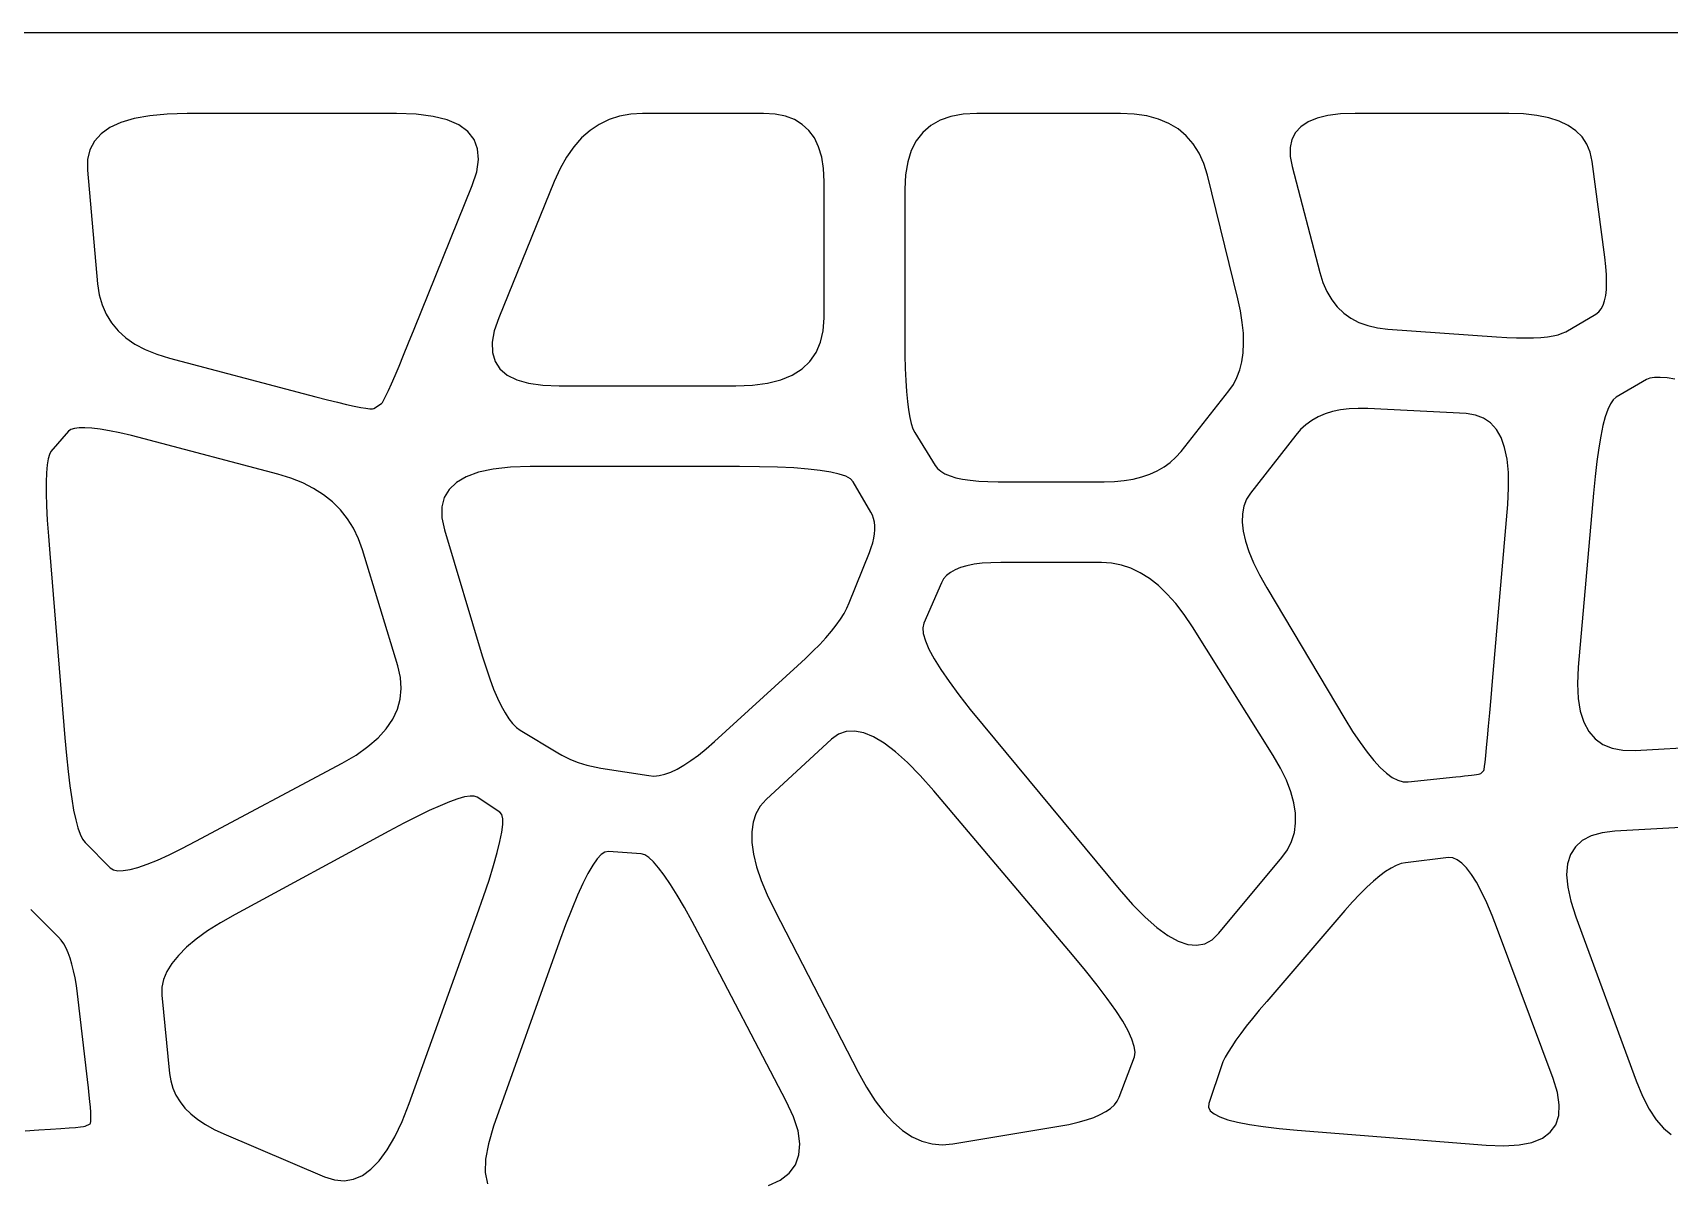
# Model space of a CAD drawing. Header units: millimetres. Extents: x -39 to 1165, y -35 to 718.
# Drawn here: x 555.1 to 879.5, y 490.2 to 718 of the extents above; entities that cross this region are included whole.
import ezdxf

# ---------------------------------------------------------------- set-up
doc = ezdxf.new("R2010")
doc.units = ezdxf.units.MM

msp = doc.modelspace()

# ---------------------------------------------------------------- linework, layer by layer
at = {"color": 7, "linetype": 'Continuous'}
for p, q in [((1165, 718), (-39, 718)), ((575.257507, 700.987488), (572.630005, 700.200012)), ((578.320007, 701.549988), (575.257507, 700.987488)), ((581.817505, 701.887512), (578.320007, 701.549988)), ((585.75, 702), (581.817505, 701.887512)), ((627.25, 702), (585.75, 702)), ((631.13501, 701.857483), (627.25, 702)), ((634.48999, 701.429993), (631.13501, 701.857483)), ((637.315002, 700.717468), (634.48999, 701.429993)), ((639.609985, 699.719971), (637.315002, 700.717468)), ((669.38501, 700.785034), (667.440002, 699.839966)), ((671.459961, 701.460022), (669.38501, 700.785034)), ((673.664978, 701.86499), (671.459961, 701.460022)), ((676, 702), (673.664978, 701.86499)), ((700, 702), (676, 702)), ((702.280029, 701.86499), (700, 702)), ((704.320007, 701.460022), (702.280029, 701.86499)), ((706.119995, 700.785034), (704.320007, 701.460022)), ((707.679993, 699.839966), (706.119995, 700.785034)), ((737.119995, 701.400024), (734.982483, 700.650024)), ((739.54248, 701.849976), (737.119995, 701.400024)), ((742.25, 702), (739.54248, 701.849976)), ((770.75, 702), (742.25, 702)), ((773.487488, 701.877502), (770.75, 702)), ((776, 701.51001), (773.487488, 701.877502)), ((778.287537, 700.897522), (776, 701.51001)), ((780.350037, 700.039978), (778.287537, 700.897522)), ((809.719971, 701.054993), (807.929993, 700.320007)), ((811.869995, 701.580017), (809.719971, 701.054993)), ((814.380005, 701.89502), (811.869995, 701.580017)), ((817.25, 702), (814.380005, 701.89502)), ((847.75, 702), (817.25, 702)), ((850.660034, 701.905029), (847.75, 702)), ((853.289978, 701.619995), (850.660034, 701.905029)), ((855.640015, 701.14502), (853.289978, 701.619995)), ((857.709961, 700.47998), (855.640015, 701.14502)), ((568.679993, 697.950012), (567.357483, 696.487488)), ((570.4375, 699.1875), (568.679993, 697.950012)), ((572.630005, 700.200012), (570.4375, 699.1875)), ((641.375, 698.4375), (639.609985, 699.719971)), ((642.609985, 696.869995), (641.375, 698.4375)), ((665.625, 698.625), (663.940002, 697.140015)), ((667.440002, 699.839966), (665.625, 698.625)), ((709, 698.625), (707.679993, 699.839966)), ((710.080017, 697.140015), (709, 698.625)), ((731.5625, 698.25), (730.280029, 696.599976)), ((733.130005, 699.599976), (731.5625, 698.25)), ((734.982483, 700.650024), (733.130005, 699.599976)), ((782.1875, 698.9375), (780.350037, 700.039978)), ((783.799988, 697.590027), (782.1875, 698.9375)), ((785.1875, 695.997498), (783.799988, 697.590027)), ((805.429993, 698.220032), (804.719971, 696.855042)), ((806.5, 699.375), (805.429993, 698.220032)), ((807.929993, 700.320007), (806.5, 699.375)), ((859.5, 699.625), (857.709961, 700.47998)), ((861.01001, 698.580017), (859.5, 699.625)), ((862.23999, 697.344971), (861.01001, 698.580017)), ((566.469971, 694.799988), (566.017517, 692.887512)), ((567.357483, 696.487488), (566.469971, 694.799988)), ((643.315002, 695.017517), (642.609985, 696.869995)), ((643.48999, 692.880005), (643.315002, 695.017517)), ((662.38501, 695.38501), (660.959961, 693.359985)), ((663.940002, 697.140015), (662.38501, 695.38501)), ((710.919983, 695.38501), (710.080017, 697.140015)), ((711.52002, 693.359985), (710.919983, 695.38501)), ((729.282532, 694.650024), (728.570007, 692.400024)), ((730.280029, 696.599976), (729.282532, 694.650024)), ((786.350037, 694.160034), (785.1875, 695.997498)), ((804.719971, 696.855042), (804.369995, 695.279968)), ((804.369995, 695.279968), (804.380005, 693.494995)), ((863.190002, 695.920044), (862.23999, 697.344971)), ((863.859985, 694.304993), (863.190002, 695.920044)), ((864.25, 692.5), (863.859985, 694.304993)), ((566.017517, 692.887512), (566, 690.75)), ((643.13501, 690.45752), (643.48999, 692.880005)), ((659.664978, 691.065002), (658.5, 688.5)), ((660.959961, 693.359985), (659.664978, 691.065002)), ((711.880005, 691.065002), (711.52002, 693.359985)), ((712, 688.5), (711.880005, 691.065002)), ((728.570007, 692.400024), (728.142517, 689.849976)), ((787.287537, 692.077454), (786.350037, 694.160034)), ((788, 689.75), (787.287537, 692.077454)), ((804.380005, 693.494995), (804.75, 691.5)), ((804.75, 691.5), (810.25, 670.5)), ((866.75, 673.5), (864.25, 692.5)), ((566, 690.75), (568, 668.25)), ((630.75, 659.25), (642.25, 687.75)), ((642.25, 687.75), (643.13501, 690.45752)), ((658.5, 688.5), (647.5, 661.5)), ((712, 661.5), (712, 688.5)), ((728.142517, 689.849976), (728, 687)), ((794, 665.25), (788, 689.75)), ((728, 687), (728, 657)), ((866.95752, 671.67749), (866.75, 673.5)), ((867.080017, 670.01001), (866.95752, 671.67749)), ((568, 668.25), (568.32251, 666.077515)), ((810.25, 670.5), (810.880005, 668.497498)), ((810.880005, 668.497498), (811.669983, 666.690002)), ((867.070007, 667.140015), (867.117493, 668.497498)), ((867.117493, 668.497498), (867.080017, 670.01001)), ((568.32251, 666.077515), (568.890015, 664.059998)), ((794.522461, 662.862549), (794, 665.25)), ((811.669983, 666.690002), (812.619995, 665.077515)), ((812.619995, 665.077515), (813.72998, 663.659973)), ((866.720032, 664.890015), (866.9375, 665.9375)), ((866.9375, 665.9375), (867.070007, 667.140015)), ((568.890015, 664.059998), (569.702515, 662.19751)), ((569.702515, 662.19751), (570.76001, 660.48999)), ((794.889954, 660.599976), (794.522461, 662.862549)), ((813.72998, 663.659973), (815, 662.4375)), ((815, 662.4375), (816.429993, 661.409973)), ((859, 658.75), (865, 662.25)), ((865, 662.25), (865.557495, 662.67749)), ((865.557495, 662.67749), (866.029968, 663.26001)), ((866.029968, 663.26001), (866.417542, 663.997498)), ((866.417542, 663.997498), (866.720032, 664.890015)), ((570.76001, 660.48999), (572.0625, 658.9375)), ((572.0625, 658.9375), (573.609985, 657.540039)), ((629.649963, 656.537537), (630.75, 659.25)), ((646.630005, 658.934998), (646.220032, 656.640015)), ((647.5, 661.5), (646.630005, 658.934998)), ((711.299988, 656.640015), (711.825012, 658.934998)), ((711.825012, 658.934998), (712, 661.5)), ((795.102539, 658.462524), (794.889954, 660.599976)), ((816.429993, 661.409973), (818.02002, 660.577515)), ((818.02002, 660.577515), (819.769958, 659.940002)), ((819.769958, 659.940002), (821.679993, 659.497498)), ((821.679993, 659.497498), (823.75, 659.25)), ((823.75, 659.25), (845.25, 657.75)), ((858.32251, 658.424988), (859, 658.75)), ((573.609985, 657.540039), (575.402527, 656.297485)), ((575.402527, 656.297485), (577.440002, 655.210022)), ((628.649963, 654.100037), (629.649963, 656.537537)), ((646.220032, 656.640015), (646.269958, 654.61499)), ((710.424988, 654.61499), (711.299988, 656.640015)), ((728, 657), (728.02002, 654.117493)), ((795.0625, 654.5625), (795.159973, 656.449951)), ((795.159973, 656.449951), (795.102539, 658.462524)), ((845.25, 657.75), (847.32251, 657.625)), ((847.32251, 657.625), (849.23999, 657.549988)), ((849.23999, 657.549988), (851.002502, 657.525024)), ((851.002502, 657.525024), (852.609985, 657.549988)), ((852.609985, 657.549988), (854.0625, 657.625)), ((854.0625, 657.625), (855.359985, 657.75)), ((855.359985, 657.75), (856.502502, 657.924988)), ((856.502502, 657.924988), (857.48999, 658.150024)), ((857.48999, 658.150024), (858.32251, 658.424988)), ((577.440002, 655.210022), (579.722473, 654.277466)), ((579.722473, 654.277466), (582.25, 653.5)), ((582.25, 653.5), (608.75, 646.5)), ((627.75, 651.9375), (628.649963, 654.100037)), ((646.269958, 654.61499), (646.779968, 652.859985)), ((646.779968, 652.859985), (647.75, 651.375)), ((707.625, 651.375), (709.200012, 652.859985)), ((709.200012, 652.859985), (710.424988, 654.61499)), ((728.02002, 654.117493), (728.080017, 651.469971)), ((794.402466, 651.162476), (794.809998, 652.800049)), ((794.809998, 652.800049), (795.0625, 654.5625)), ((626.25, 648.4375), (626.950012, 650.049988)), ((626.950012, 650.049988), (627.75, 651.9375)), ((647.75, 651.375), (649.179993, 650.160034)), ((649.179993, 650.160034), (651.070007, 649.214966)), ((651.070007, 649.214966), (653.419983, 648.539978)), ((700.799988, 648.539978), (703.424988, 649.214966)), ((703.424988, 649.214966), (705.700012, 650.160034)), ((705.700012, 650.160034), (707.625, 651.375)), ((728.080017, 651.469971), (728.179993, 649.057495)), ((728.179993, 649.057495), (728.320007, 646.880005)), ((793.122498, 648.262451), (793.840027, 649.650024)), ((793.840027, 649.650024), (794.402466, 651.162476)), ((875, 649.25), (869, 645.75)), ((875.704956, 649.532471), (875, 649.25)), ((876.619995, 649.679993), (875.704956, 649.532471)), ((877.744995, 649.692505), (876.619995, 649.679993)), ((879.080017, 649.570007), (877.744995, 649.692505)), ((880.625, 649.3125), (879.080017, 649.570007)), ((608.75, 646.5), (611.275024, 645.840027)), ((611.275024, 645.840027), (613.550049, 645.26001)), ((624.75, 645.25), (625.149963, 646.037537)), ((625.149963, 646.037537), (625.649963, 647.100037)), ((625.649963, 647.100037), (626.25, 648.4375)), ((653.419983, 648.539978), (656.22998, 648.13501)), ((656.22998, 648.13501), (659.5, 648)), ((659.5, 648), (694.5, 648)), ((694.5, 648), (697.825012, 648.13501)), ((697.825012, 648.13501), (700.799988, 648.539978)), ((728.320007, 646.880005), (728.5, 644.9375)), ((782.75, 635), (792.25, 647)), ((792.25, 647), (793.122498, 648.262451)), ((869, 645.75), (868.415039, 645.244995)), ((613.550049, 645.26001), (615.574951, 644.76001)), ((615.574951, 644.76001), (617.349976, 644.339966)), ((617.349976, 644.339966), (618.875, 644)), ((618.875, 644), (620.150024, 643.73999)), ((620.150024, 643.73999), (621.175049, 643.559998)), ((621.175049, 643.559998), (621.949951, 643.460022)), ((621.949951, 643.460022), (622.474976, 643.440002)), ((622.474976, 643.440002), (622.75, 643.5)), ((622.75, 643.5), (624.25, 644.5)), ((624.25, 644.5), (624.450012, 644.737488)), ((624.450012, 644.737488), (624.75, 645.25)), ((728.5, 644.9375), (728.720032, 643.22998)), ((728.720032, 643.22998), (728.980042, 641.757507)), ((811.3125, 642.4375), (809.940002, 641.849976)), ((812.789978, 642.900024), (811.3125, 642.4375)), ((814.372498, 643.237549), (812.789978, 642.900024)), ((816.059998, 643.449951), (814.372498, 643.237549)), ((817.852539, 643.537476), (816.059998, 643.449951)), ((819.75, 643.5), (817.852539, 643.537476)), ((839.25, 642.5), (819.75, 643.5)), ((841.087463, 642.22998), (839.25, 642.5)), ((867.334961, 643.304993), (866.840027, 641.869995)), ((867.860046, 644.429993), (867.334961, 643.304993)), ((868.415039, 645.244995), (867.860046, 644.429993)), ((562.714966, 639.345032), (562.25, 639)), ((563.409973, 639.580017), (562.714966, 639.345032)), ((564.335022, 639.704956), (563.409973, 639.580017)), ((565.48999, 639.719971), (564.335022, 639.704956)), ((566.875, 639.625), (565.48999, 639.719971)), ((568.48999, 639.420044), (566.875, 639.625)), ((570.335022, 639.10498), (568.48999, 639.420044)), ((572.409973, 638.679993), (570.335022, 639.10498)), ((728.980042, 641.757507), (729.279968, 640.52002)), ((729.279968, 640.52002), (729.619995, 639.517517)), ((729.619995, 639.517517), (730, 638.75)), ((806.452515, 639.337524), (805.5, 638.25)), ((807.51001, 640.300049), (806.452515, 639.337524)), ((808.672485, 641.137451), (807.51001, 640.300049)), ((809.940002, 641.849976), (808.672485, 641.137451)), ((842.700012, 641.619995), (841.087463, 642.22998)), ((844.087463, 640.669983), (842.700012, 641.619995)), ((845.25, 639.380005), (844.087463, 640.669983)), ((846.1875, 637.75), (845.25, 639.380005)), ((866.375, 640.125), (865.940002, 638.070007)), ((866.840027, 641.869995), (866.375, 640.125)), ((562.25, 639), (558.75, 635)), ((574.714966, 638.144958), (572.409973, 638.679993)), ((577.25, 637.5), (574.714966, 638.144958)), ((603.75, 630.5), (577.25, 637.5)), ((730, 638.75), (734, 632.25)), ((805.5, 638.25), (796.5, 626.75)), ((846.899963, 635.780029), (846.1875, 637.75)), ((865.940002, 638.070007), (865.535034, 635.705017)), ((558.179993, 633.549988), (557.992493, 632.337524)), ((558.432495, 634.4375), (558.179993, 633.549988)), ((558.75, 635), (558.432495, 634.4375)), ((779.382507, 631.940002), (780.619995, 632.839966)), ((780.619995, 632.839966), (781.742554, 633.860046)), ((781.742554, 633.860046), (782.75, 635)), ((847.387512, 633.470032), (846.899963, 635.780029)), ((847.649963, 630.820007), (847.387512, 633.470032)), ((865.159973, 633.030029), (864.815002, 630.044983)), ((865.535034, 635.705017), (865.159973, 633.030029)), ((557.869995, 630.799988), (557.8125, 628.9375)), ((557.992493, 632.337524), (557.869995, 630.799988)), ((606.30249, 629.720032), (603.75, 630.5)), ((608.660034, 628.779968), (606.30249, 629.720032)), ((641.070007, 630), (639.125, 628.875)), ((643.505005, 630.875), (641.070007, 630)), ((646.429993, 631.5), (643.505005, 630.875)), ((649.844971, 631.875), (646.429993, 631.5)), ((653.75, 632), (649.844971, 631.875)), ((695.25, 632), (653.75, 632)), ((699.210022, 631.969971), (695.25, 632)), ((702.790039, 631.880005), (699.210022, 631.969971)), ((705.98999, 631.72998), (702.790039, 631.880005)), ((708.809998, 631.52002), (705.98999, 631.72998)), ((711.25, 631.25), (708.809998, 631.52002)), ((713.309998, 630.919983), (711.25, 631.25)), ((714.98999, 630.530029), (713.309998, 630.919983)), ((716.290039, 630.079956), (714.98999, 630.530029)), ((717.210022, 629.570007), (716.290039, 630.079956)), ((717.75, 629), (717.210022, 629.570007)), ((734, 632.25), (734.484985, 631.632507)), ((734.484985, 631.632507), (735.140015, 631.079956)), ((735.140015, 631.079956), (735.964966, 630.592529)), ((735.964966, 630.592529), (736.960022, 630.169983)), ((736.960022, 630.169983), (738.125, 629.8125)), ((738.125, 629.8125), (739.460022, 629.52002)), ((739.460022, 629.52002), (740.964966, 629.29248)), ((771.469971, 629.23999), (773.282532, 629.539978)), ((773.282532, 629.539978), (774.980042, 629.960022)), ((774.980042, 629.960022), (776.5625, 630.5)), ((776.5625, 630.5), (778.029968, 631.159973)), ((778.029968, 631.159973), (779.382507, 631.940002)), ((847.6875, 627.830017), (847.649963, 630.820007)), ((864.815002, 630.044983), (864.5, 626.75)), ((557.8125, 628.9375), (557.820007, 626.75)), ((557.820007, 626.75), (557.892517, 624.237488)), ((610.82251, 627.679993), (608.660034, 628.779968)), ((612.789978, 626.419983), (610.82251, 627.679993)), ((614.5625, 625), (612.789978, 626.419983)), ((637.669983, 627.5), (636.705017, 625.875)), ((639.125, 628.875), (637.669983, 627.5)), ((721.25, 623), (717.75, 629)), ((740.964966, 629.29248), (742.640015, 629.130005)), ((742.640015, 629.130005), (744.484985, 629.032471)), ((744.484985, 629.032471), (746.5, 629)), ((746.5, 629), (767.5, 629)), ((767.5, 629), (769.54248, 629.059998)), ((769.54248, 629.059998), (771.469971, 629.23999)), ((796.5, 626.75), (795.722473, 625.527466)), ((847.5, 624.5), (847.6875, 627.830017)), ((864.5, 626.75), (861.5, 592.25)), ((557.892517, 624.237488), (558.030029, 621.400024)), ((616.140015, 623.419983), (614.5625, 625)), ((617.522522, 621.679993), (616.140015, 623.419983)), ((636.705017, 625.875), (636.22998, 624)), ((636.22998, 624), (636.244995, 621.875)), ((721.5625, 622.380005), (721.25, 623)), ((795.190002, 624.159973), (794.902527, 622.647522)), ((795.722473, 625.527466), (795.190002, 624.159973)), ((844.5, 589.5), (847.5, 624.5)), ((558.030029, 621.400024), (558.232483, 618.237488)), ((618.709961, 619.779968), (617.522522, 621.679993)), ((619.702515, 617.720032), (618.709961, 619.779968)), ((636.244995, 621.875), (636.75, 619.5)), ((721.799988, 621.720032), (721.5625, 622.380005)), ((721.962524, 621.019958), (721.799988, 621.720032)), ((722.049988, 620.279968), (721.962524, 621.019958)), ((722.0625, 619.5), (722.049988, 620.279968)), ((794.902527, 622.647522), (794.859985, 620.98999)), ((794.859985, 620.98999), (795.0625, 619.1875)), ((558.232483, 618.237488), (558.5, 614.75)), ((620.5, 615.5), (619.702515, 617.720032)), ((636.75, 619.5), (644.25, 594.5)), ((721.362488, 615.97998), (721.650024, 616.919983)), ((721.650024, 616.919983), (721.862488, 617.820007)), ((721.862488, 617.820007), (722, 618.679993)), ((722, 618.679993), (722.0625, 619.5)), ((795.0625, 619.1875), (795.51001, 617.23999)), ((795.51001, 617.23999), (796.202515, 615.147522)), ((558.5, 614.75), (561.5, 578.25)), ((627.5, 592.5), (620.5, 615.5)), ((717, 605), (721, 615)), ((721, 615), (721.362488, 615.97998)), ((796.202515, 615.147522), (797.140015, 612.909973)), ((736.279968, 610.440002), (735.682495, 609.76001)), ((737.042542, 611.040039), (736.279968, 610.440002)), ((737.970032, 611.559998), (737.042542, 611.040039)), ((739.0625, 612), (737.970032, 611.559998)), ((740.320007, 612.359985), (739.0625, 612)), ((741.742493, 612.640015), (740.320007, 612.359985)), ((743.330017, 612.840027), (741.742493, 612.640015)), ((745.08252, 612.960022), (743.330017, 612.840027)), ((747, 613), (745.08252, 612.960022)), ((767, 613), (747, 613)), ((768.97998, 612.872498), (767, 613)), ((770.919983, 612.48999), (768.97998, 612.872498)), ((772.820007, 611.852478), (770.919983, 612.48999)), ((774.679993, 610.960022), (772.820007, 611.852478)), ((776.5, 609.8125), (774.679993, 610.960022)), ((797.140015, 612.909973), (798.32251, 610.527466)), ((798.32251, 610.527466), (799.75, 608)), ((735.25, 609), (731.75, 601)), ((735.682495, 609.76001), (735.25, 609)), ((778.279968, 608.409973), (776.5, 609.8125)), ((780.019958, 606.752502), (778.279968, 608.409973)), ((781.720032, 604.839966), (780.019958, 606.752502)), ((799.75, 608), (815.25, 582)), ((715.949951, 602.900024), (716.537476, 603.974976)), ((716.537476, 603.974976), (717, 605)), ((783.380005, 602.672546), (781.720032, 604.839966)), ((713.4375, 599.375), (714.400024, 600.599976)), ((714.400024, 600.599976), (715.237549, 601.775024)), ((715.237549, 601.775024), (715.949951, 602.900024)), ((731.75, 601), (731.55249, 600.077454)), ((785, 600.25), (783.380005, 602.672546)), ((801, 574.75), (785, 600.25)), ((711.137451, 596.775024), (712.349976, 598.099976)), ((712.349976, 598.099976), (713.4375, 599.375)), ((731.55249, 600.077454), (731.660034, 598.910034)), ((731.660034, 598.910034), (732.07251, 597.497498)), ((732.07251, 597.497498), (732.789978, 595.840027)), ((644.25, 594.5), (645, 592.102478)), ((706.75, 592.5), (708.337524, 593.974976)), ((708.337524, 593.974976), (709.800049, 595.400024)), ((709.800049, 595.400024), (711.137451, 596.775024)), ((732.789978, 595.840027), (733.8125, 593.9375)), ((733.8125, 593.9375), (735.140015, 591.789978)), ((628.019958, 590.237488), (627.5, 592.5)), ((645, 592.102478), (645.75, 589.909973)), ((690.25, 577.5), (706.75, 592.5)), ((735.140015, 591.789978), (736.772522, 589.397522)), ((861.5, 592.25), (861.342468, 588.980042)), ((627.97998, 585.9375), (628.179993, 588.049988)), ((628.179993, 588.049988), (628.019958, 590.237488)), ((645.75, 589.909973), (646.5, 587.922485)), ((646.5, 587.922485), (647.25, 586.140015)), ((736.772522, 589.397522), (738.709961, 586.76001)), ((844.212463, 586.172485), (844.5, 589.5)), ((861.342468, 588.980042), (861.470032, 586.070007)), ((627.420044, 583.900024), (627.97998, 585.9375)), ((647.25, 586.140015), (648, 584.5625)), ((648, 584.5625), (648.75, 583.190002)), ((738.709961, 586.76001), (740.952515, 583.877502)), ((843.950012, 583.190002), (844.212463, 586.172485)), ((861.470032, 586.070007), (861.882507, 583.52002)), ((625.219971, 580.049988), (626.5, 581.9375)), ((626.5, 581.9375), (627.420044, 583.900024)), ((648.75, 583.190002), (649.5, 582.022461)), ((649.5, 582.022461), (650.25, 581.059998)), ((650.25, 581.059998), (651, 580.30249)), ((740.952515, 583.877502), (743.5, 580.75)), ((743.5, 580.75), (770.5, 548.25)), ((815.25, 582), (816.77002, 579.535034)), ((843.712463, 580.55249), (843.950012, 583.190002)), ((861.882507, 583.52002), (862.580017, 581.329956)), ((862.580017, 581.329956), (863.5625, 579.5)), ((561.5, 578.25), (561.809998, 574.757507)), ((621.580017, 576.5), (623.579956, 578.237488)), ((623.579956, 578.237488), (625.219971, 580.049988)), ((651, 580.30249), (651.75, 579.75)), ((651.75, 579.75), (659.25, 575.25)), ((688.63501, 576.08252), (690.25, 577.5)), ((713.5, 578), (700.5, 566)), ((714.872498, 578.977478), (713.5, 578)), ((716.390015, 579.51001), (714.872498, 578.977478)), ((718.05249, 579.597473), (716.390015, 579.51001)), ((719.859985, 579.23999), (718.05249, 579.597473)), ((721.8125, 578.4375), (719.859985, 579.23999)), ((723.910034, 577.190002), (721.8125, 578.4375)), ((816.77002, 579.535034), (818.22998, 577.340027)), ((843.3125, 576.3125), (843.5, 578.26001)), ((843.5, 578.26001), (843.712463, 580.55249)), ((863.5625, 579.5), (864.830017, 578.030029)), ((864.830017, 578.030029), (866.382507, 576.920044)), ((561.809998, 574.757507), (562.140015, 571.579956)), ((616.5, 573.25), (619.220032, 574.837524)), ((619.220032, 574.837524), (621.580017, 576.5)), ((659.25, 575.25), (660.01001, 574.815002)), ((660.01001, 574.815002), (660.789978, 574.409973)), ((660.789978, 574.409973), (661.589966, 574.035034)), ((685.61499, 573.742493), (687.089966, 574.830017)), ((687.089966, 574.830017), (688.63501, 576.08252)), ((726.152466, 575.497498), (723.910034, 577.190002)), ((728.539978, 573.359985), (726.152466, 575.497498)), ((802.45752, 572.252502), (801, 574.75)), ((818.22998, 577.340027), (819.630005, 575.414978)), ((819.630005, 575.414978), (820.969971, 573.76001)), ((843.012512, 573.452515), (843.149963, 574.709961)), ((843.149963, 574.709961), (843.3125, 576.3125)), ((866.382507, 576.920044), (868.220032, 576.169983)), ((868.220032, 576.169983), (870.342468, 575.779968)), ((870.342468, 575.779968), (872.75, 575.75)), ((872.75, 575.75), (898.25, 577.25)), ((562.140015, 571.579956), (562.48999, 568.717529)), ((587.5, 557.75), (616.5, 573.25)), ((661.589966, 574.035034), (662.410034, 573.690002)), ((662.410034, 573.690002), (663.25, 573.375)), ((663.25, 573.375), (664.109985, 573.090027)), ((664.109985, 573.090027), (664.98999, 572.834961)), ((664.98999, 572.834961), (665.890015, 572.610046)), ((665.890015, 572.610046), (666.809998, 572.415039)), ((666.809998, 572.415039), (667.75, 572.25)), ((667.75, 572.25), (677.25, 570.75)), ((679.290039, 570.779968), (680.414978, 571.042542)), ((680.414978, 571.042542), (681.609985, 571.470032)), ((681.609985, 571.470032), (682.875, 572.0625)), ((682.875, 572.0625), (684.210022, 572.820007)), ((684.210022, 572.820007), (685.61499, 573.742493)), ((731.07251, 570.777527), (728.539978, 573.359985)), ((803.630005, 569.859985), (802.45752, 572.252502)), ((820.969971, 573.76001), (822.25, 572.375)), ((822.25, 572.375), (823.469971, 571.26001)), ((823.469971, 571.26001), (824.630005, 570.414978)), ((840.330017, 570.859985), (840.875, 570.9375)), ((840.875, 570.9375), (841.330017, 571.01001)), ((841.330017, 571.01001), (841.695007, 571.077515)), ((841.695007, 571.077515), (841.970032, 571.140015)), ((841.970032, 571.140015), (842.154968, 571.19751)), ((842.154968, 571.19751), (842.25, 571.25)), ((842.25, 571.25), (842.75, 571.75)), ((842.75, 571.75), (842.8125, 571.972534)), ((842.8125, 571.972534), (842.899963, 572.539978)), ((842.899963, 572.539978), (843.012512, 573.452515)), ((562.48999, 568.717529), (562.859985, 566.169983)), ((677.25, 570.75), (678.234985, 570.682495)), ((678.234985, 570.682495), (679.290039, 570.779968)), ((733.75, 567.75), (731.07251, 570.777527)), ((761.25, 535.25), (733.75, 567.75)), ((804.517517, 567.57251), (803.630005, 569.859985)), ((824.630005, 570.414978), (825.72998, 569.840027)), ((825.72998, 569.840027), (826.77002, 569.535034)), ((826.77002, 569.535034), (827.75, 569.5)), ((827.75, 569.5), (837.25, 570.5)), ((837.25, 570.5), (838.154968, 570.597473)), ((838.154968, 570.597473), (838.970032, 570.690002)), ((838.970032, 570.690002), (839.695007, 570.777527)), ((839.695007, 570.777527), (840.330017, 570.859985)), ((562.859985, 566.169983), (563.25, 563.9375)), ((635.869995, 564.789978), (633.72998, 563.82251)), ((637.75, 565.5625), (635.869995, 564.789978)), ((639.369995, 566.140015), (637.75, 565.5625)), ((640.72998, 566.522522), (639.369995, 566.140015)), ((641.830017, 566.709961), (640.72998, 566.522522)), ((642.670044, 566.702515), (641.830017, 566.709961)), ((643.25, 566.5), (642.670044, 566.702515)), ((647.75, 563.5), (643.25, 566.5)), ((699.347473, 564.700012), (698.48999, 563.200012)), ((700.5, 566), (699.347473, 564.700012)), ((805.119995, 565.390015), (804.517517, 567.57251)), ((805.4375, 563.3125), (805.119995, 565.390015)), ((563.25, 563.9375), (563.660034, 562.02002)), ((563.660034, 562.02002), (564.089966, 560.41748)), ((628.670044, 561.30249), (625.75, 559.75)), ((631.330017, 562.660034), (628.670044, 561.30249)), ((633.72998, 563.82251), (631.330017, 562.660034)), ((648.109985, 563.027466), (647.75, 563.5)), ((648.290039, 562.210022), (648.109985, 563.027466)), ((648.289978, 561.047485), (648.290039, 562.210022)), ((697.92749, 561.5), (697.660034, 559.599976)), ((698.48999, 563.200012), (697.92749, 561.5)), ((805.217468, 559.472534), (805.469971, 561.339966)), ((805.469971, 561.339966), (805.4375, 563.3125)), ((896.25, 561.25), (868.75, 559.75)), ((564.089966, 560.41748), (564.539978, 559.130005)), ((564.539978, 559.130005), (565.01001, 558.157471)), ((565.01001, 558.157471), (565.5, 557.5)), ((625.75, 559.75), (595.25, 543.25)), ((647.75, 557.6875), (648.109985, 559.540039)), ((648.109985, 559.540039), (648.289978, 561.047485)), ((697.660034, 559.599976), (697.6875, 557.5)), ((804.679993, 557.710022), (805.217468, 559.472534)), ((864.039978, 558.829956), (862.277466, 557.905029)), ((866.19751, 559.445007), (864.039978, 558.829956)), ((868.75, 559.75), (866.19751, 559.445007)), ((565.5, 557.5), (570.5, 552.5)), ((579.880005, 554.022461), (582.179993, 555.059998)), ((582.179993, 555.059998), (584.719971, 556.30249)), ((584.719971, 556.30249), (587.5, 557.75)), ((646.48999, 552.94751), (647.210022, 555.48999)), ((647.210022, 555.48999), (647.75, 557.6875)), ((667.820007, 555.109985), (667.007507, 554.234985)), ((668.567505, 555.61499), (667.820007, 555.109985)), ((669.25, 555.75), (668.567505, 555.61499)), ((675.75, 555.25), (669.25, 555.75)), ((676.452515, 555.039978), (675.75, 555.25)), ((677.26001, 554.51001), (676.452515, 555.039978)), ((697.6875, 557.5), (698.01001, 555.200012)), ((698.01001, 555.200012), (698.627502, 552.700012)), ((802.75, 554.5), (803.857483, 556.05249)), ((803.857483, 556.05249), (804.679993, 557.710022)), ((859.9375, 555.125), (859.359985, 553.27002)), ((860.910034, 556.669983), (859.9375, 555.125)), ((862.277466, 557.905029), (860.910034, 556.669983)), ((570.5, 552.5), (571.119995, 552.102478)), ((571.119995, 552.102478), (571.97998, 551.909973)), ((571.97998, 551.909973), (573.080017, 551.922485)), ((573.080017, 551.922485), (574.419983, 552.140015)), ((574.419983, 552.140015), (576, 552.5625)), ((576, 552.5625), (577.820007, 553.190002)), ((577.820007, 553.190002), (579.880005, 554.022461)), ((645.589966, 550.059998), (646.48999, 552.94751)), ((666.130005, 552.98999), (665.1875, 551.375)), ((667.007507, 554.234985), (666.130005, 552.98999)), ((678.172485, 553.659973), (677.26001, 554.51001)), ((679.190002, 552.48999), (678.172485, 553.659973)), ((680.3125, 551), (679.190002, 552.48999)), ((698.627502, 552.700012), (699.539978, 550)), ((790.25, 539.5), (802.75, 554.5)), ((823.289978, 551.73999), (822.125, 550.875)), ((824.384949, 552.434998), (823.289978, 551.73999)), ((825.410034, 552.960022), (824.384949, 552.434998)), ((826.36499, 553.315002), (825.410034, 552.960022)), ((827.25, 553.5), (826.36499, 553.315002)), ((835.75, 554.5), (827.25, 553.5)), ((836.612488, 554.44751), (835.75, 554.5)), ((837.5, 554.089966), (836.612488, 554.44751)), ((838.412537, 553.42749), (837.5, 554.089966)), ((839.350037, 552.460022), (838.412537, 553.42749)), ((840.3125, 551.1875), (839.350037, 552.460022)), ((859.359985, 553.27002), (859.17749, 551.10498)), ((644.51001, 546.827515), (645.589966, 550.059998)), ((664.179993, 549.390015), (663.107483, 547.034973)), ((665.1875, 551.375), (664.179993, 549.390015)), ((681.539978, 549.190002), (680.3125, 551)), ((682.872498, 547.059998), (681.539978, 549.190002)), ((699.539978, 550), (700.747498, 547.099976)), ((770.5, 548.25), (773.127502, 545.237488)), ((819.585022, 548.63501), (818.209961, 547.26001)), ((820.890015, 549.839966), (819.585022, 548.63501)), ((822.125, 550.875), (820.890015, 549.839966)), ((841.299988, 549.609985), (840.3125, 551.1875)), ((842.3125, 547.727478), (841.299988, 549.609985)), ((859.17749, 551.10498), (859.390015, 548.630005)), ((859.390015, 548.630005), (859.997498, 545.844971)), ((643.25, 543.25), (644.51001, 546.827515)), ((663.107483, 547.034973), (661.969971, 544.309998)), ((684.309998, 544.609985), (682.872498, 547.059998)), ((700.747498, 547.099976), (702.25, 544)), ((773.127502, 545.237488), (775.609985, 542.700012)), ((816.765015, 545.715027), (815.25, 544)), ((818.209961, 547.26001), (816.765015, 545.715027)), ((843.350037, 545.540039), (842.3125, 547.727478)), ((844.412537, 543.047485), (843.350037, 545.540039)), ((859.997498, 545.844971), (861, 542.75)), ((560.25, 538.75), (554.75, 544.25)), ((595.25, 543.25), (592.359985, 541.60498)), ((629.75, 505.75), (643.25, 543.25)), ((661.969971, 544.309998), (660.767517, 541.215027)), ((685.852539, 541.840027), (684.309998, 544.609985)), ((687.5, 538.75), (685.852539, 541.840027)), ((702.25, 544), (718.75, 512)), ((775.609985, 542.700012), (777.94751, 540.637512)), ((815.25, 544), (799.75, 526)), ((845.5, 540.25), (844.412537, 543.047485)), ((861, 542.75), (873, 510.25)), ((560.782532, 538.142456), (560.25, 538.75)), ((589.790039, 539.969971), (587.539978, 538.345032)), ((592.359985, 541.60498), (589.790039, 539.969971)), ((660.767517, 541.215027), (659.5, 537.75)), ((704.5, 506.25), (687.5, 538.75)), ((777.94751, 540.637512), (780.140015, 539.049988)), ((780.140015, 539.049988), (782.1875, 537.9375)), ((788.92749, 538.237488), (790.25, 539.5)), ((856.5, 510.75), (845.5, 540.25)), ((561.279968, 537.419983), (560.782532, 538.142456)), ((561.742493, 536.58252), (561.279968, 537.419983)), ((562.169983, 535.630005), (561.742493, 536.58252)), ((562.5625, 534.5625), (562.169983, 535.630005)), ((585.609985, 536.730042), (584, 535.125)), ((587.539978, 538.345032), (585.609985, 536.730042)), ((659.5, 537.75), (646.5, 501.25)), ((763.847473, 532.122498), (761.25, 535.25)), ((782.1875, 537.9375), (784.089966, 537.299988)), ((784.089966, 537.299988), (785.847534, 537.137512)), ((785.847534, 537.137512), (787.460022, 537.450012)), ((787.460022, 537.450012), (788.92749, 538.237488)), ((562.919983, 533.380005), (562.5625, 534.5625)), ((563.242493, 532.08252), (562.919983, 533.380005)), ((563.529968, 530.669983), (563.242493, 532.08252)), ((582.710022, 533.529968), (581.73999, 531.945007)), ((584, 535.125), (582.710022, 533.529968)), ((766.140015, 529.23999), (763.847473, 532.122498)), ((563.782532, 529.142456), (563.529968, 530.669983)), ((564, 527.5), (563.782532, 529.142456)), ((580.76001, 528.805054), (580.75, 527.25)), ((581.089966, 530.369995), (580.76001, 528.805054)), ((581.73999, 531.945007), (581.089966, 530.369995)), ((768.127502, 526.602478), (766.140015, 529.23999)), ((566, 510.5), (564, 527.5)), ((580.75, 527.25), (582.25, 511.75)), ((769.809998, 524.210022), (768.127502, 526.602478)), ((799.75, 526), (798.264954, 524.252502)), ((771.1875, 522.0625), (769.809998, 524.210022)), ((796.910034, 522.609985), (795.684998, 521.07251)), ((798.264954, 524.252502), (796.910034, 522.609985)), ((772.26001, 520.159973), (771.1875, 522.0625)), ((773.027527, 518.502502), (772.26001, 520.159973)), ((794.590027, 519.640015), (793.625, 518.3125)), ((795.684998, 521.07251), (794.590027, 519.640015)), ((773.48999, 517.089966), (773.027527, 518.502502)), ((773.647522, 515.922546), (773.48999, 517.089966)), ((773.5, 515), (773.647522, 515.922546)), ((792.085022, 515.972534), (791.51001, 514.960022)), ((792.789978, 517.089966), (792.085022, 515.972534)), ((793.625, 518.3125), (792.789978, 517.089966)), ((770.5, 507), (773.5, 515)), ((790.75, 513.25), (788.25, 505.75)), ((791.065002, 514.05249), (790.75, 513.25)), ((791.51001, 514.960022), (791.065002, 514.05249)), ((566.184998, 508.882507), (566, 510.5)), ((582.25, 511.75), (582.492493, 510.235016)), ((582.492493, 510.235016), (582.920044, 508.790009)), ((718.75, 512), (720.422485, 508.977478)), ((857.357483, 507.962494), (856.5, 510.75)), ((873, 510.25), (874.237488, 507.225006)), ((566.340027, 507.429993), (566.184998, 508.882507)), ((566.464966, 506.142517), (566.340027, 507.429993)), ((566.559998, 505.019989), (566.464966, 506.142517)), ((582.920044, 508.790009), (583.532471, 507.414978)), ((583.532471, 507.414978), (584.330017, 506.109985)), ((584.330017, 506.109985), (585.3125, 504.875)), ((705.932495, 503.144989), (704.5, 506.25)), ((720.422485, 508.977478), (722.140015, 506.309998)), ((722.140015, 506.309998), (723.902466, 503.997498)), ((769.540039, 505.490021), (770.109985, 506.222504)), ((770.109985, 506.222504), (770.5, 507)), ((857.72998, 505.5), (857.357483, 507.962494)), ((874.237488, 507.225006), (875.549988, 504.649994)), ((566.625, 504.0625), (566.559998, 505.019989)), ((566.659973, 503.269989), (566.625, 504.0625)), ((566.665039, 502.642517), (566.659973, 503.269989)), ((585.3125, 504.875), (586.47998, 503.710022)), ((586.47998, 503.710022), (587.83252, 502.61499)), ((628.367493, 502.230011), (629.75, 505.75)), ((706.830017, 500.329987), (705.932495, 503.144989)), ((723.902466, 503.997498), (725.710022, 502.040009)), ((763.98999, 502.502502), (765.460022, 503.01001)), ((765.460022, 503.01001), (766.75, 503.5625)), ((766.75, 503.5625), (767.859985, 504.160004)), ((767.859985, 504.160004), (768.789978, 504.80249)), ((768.789978, 504.80249), (769.540039, 505.490021)), ((788.25, 505.75), (788.200012, 505.022491)), ((788.200012, 505.022491), (788.549988, 504.339996)), ((788.549988, 504.339996), (789.299988, 503.702484)), ((789.299988, 503.702484), (790.450012, 503.109985)), ((790.450012, 503.109985), (792, 502.5625)), ((857.02002, 501.550018), (857.617493, 503.362518)), ((857.617493, 503.362518), (857.72998, 505.5)), ((875.549988, 504.649994), (876.9375, 502.524994)), ((553.659973, 500.369995), (556.347534, 500.532501)), ((556.347534, 500.532501), (558.690002, 500.679993)), ((558.690002, 500.679993), (560.6875, 500.8125)), ((560.6875, 500.8125), (562.340027, 500.929993)), ((562.340027, 500.929993), (563.647461, 501.032501)), ((563.647461, 501.032501), (564.610046, 501.119995)), ((564.610046, 501.119995), (565.227539, 501.192505)), ((565.227539, 501.192505), (565.5, 501.25)), ((565.5, 501.25), (566.5, 501.75)), ((566.5, 501.75), (566.584961, 501.882507)), ((566.584961, 501.882507), (566.639954, 502.179993)), ((566.639954, 502.179993), (566.665039, 502.642517)), ((587.83252, 502.61499), (589.369995, 501.589996)), ((589.369995, 501.589996), (591.092529, 500.634979)), ((591.092529, 500.634979), (593, 499.75)), ((593, 499.75), (613, 491.25)), ((626.920044, 499.170013), (628.367493, 502.230011)), ((646.5, 501.25), (645.44751, 497.799988)), ((707.192505, 497.804993), (706.830017, 500.329987)), ((725.710022, 502.040009), (727.5625, 500.4375)), ((727.5625, 500.4375), (729.460022, 499.190002)), ((737.5, 497.75), (758.5, 501.25)), ((758.5, 501.25), (760.51001, 501.622498)), ((760.51001, 501.622498), (762.339966, 502.040009)), ((762.339966, 502.040009), (763.98999, 502.502502)), ((792, 502.5625), (793.950012, 502.059998)), ((793.950012, 502.059998), (796.299988, 501.602509)), ((796.299988, 501.602509), (799.049988, 501.190002)), ((799.049988, 501.190002), (802.200012, 500.82251)), ((802.200012, 500.82251), (805.75, 500.5)), ((805.75, 500.5), (843.25, 497.5)), ((854.369995, 498.899994), (855.9375, 500.0625)), ((855.9375, 500.0625), (857.02002, 501.550018)), ((876.9375, 502.524994), (878.400024, 500.850006)), ((878.400024, 500.850006), (879.9375, 499.625)), ((623.830017, 494.429993), (625.407471, 496.570007)), ((625.407471, 496.570007), (626.920044, 499.170013)), ((645.44751, 497.799988), (644.890015, 494.75)), ((707.02002, 495.570007), (707.192505, 497.804993)), ((729.460022, 499.190002), (731.402466, 498.297485)), ((731.402466, 498.297485), (733.390015, 497.76001)), ((733.390015, 497.76001), (735.422485, 497.577515)), ((735.422485, 497.577515), (737.5, 497.75)), ((843.25, 497.5), (846.757507, 497.362518)), ((846.757507, 497.362518), (849.780029, 497.550018)), ((849.780029, 497.550018), (852.317505, 498.0625)), ((852.317505, 498.0625), (854.369995, 498.899994)), ((622.1875, 492.75), (623.830017, 494.429993)), ((644.890015, 494.75), (644.827515, 492.100006)), ((705.070007, 491.970001), (706.3125, 493.625)), ((706.3125, 493.625), (707.02002, 495.570007)), ((613, 491.25), (614.967529, 490.630005)), ((614.967529, 490.630005), (616.869995, 490.470001)), ((616.869995, 490.470001), (618.70752, 490.77002)), ((618.70752, 490.77002), (620.47998, 491.529999)), ((620.47998, 491.529999), (622.1875, 492.75)), ((644.827515, 492.100006), (645.26001, 489.850006)), ((700.980042, 489.529999), (703.29248, 490.605011)), ((703.29248, 490.605011), (705.070007, 491.970001))]:
    msp.add_line(p, q, dxfattribs=at)

doc.saveas('drawing.dxf')
